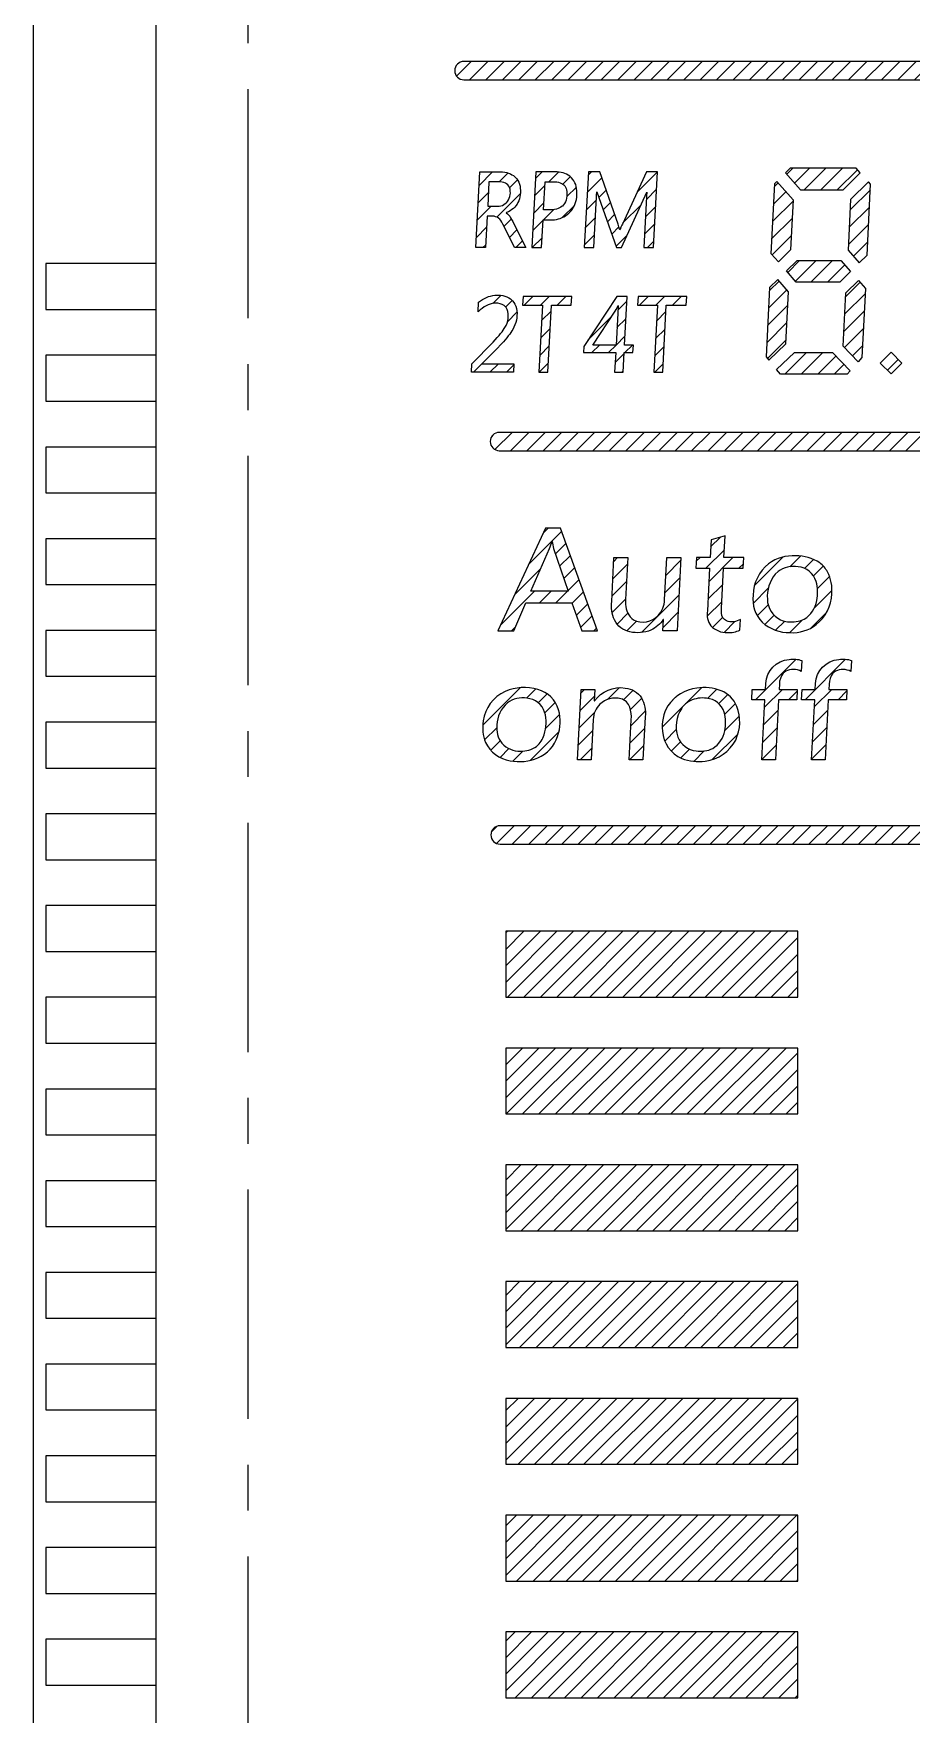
# Model space of a CAD drawing. Header units: millimetres. Extents: x 496 to 1208, y 1378 to 1539.
# Drawn here: x 1025.18 to 1039.53, y 1474.27 to 1501.76 of the extents above; entities that cross this region are included whole.
import ezdxf

# ---------------------------------------------------------------- set-up
doc = ezdxf.new("R2010")
doc.units = ezdxf.units.MM
doc.header["$LTSCALE"] = 3
doc.linetypes.add('CENTER', pattern=[2, 1.25, -0.25, 0.25, -0.25])
doc.layers.add('SY', color=6, linetype='Continuous')
pattern_1 = [(45, (202.90686, 3937.36203), (-0.134703842, 0.134703842), [])]

msp = doc.modelspace()

# ---------------------------------------------------------------- hatches: boundary and pattern name
at = {"linetype": 'Continuous'}
h = msp.add_hatch(dxfattribs=at)
h.set_pattern_fill('ANSI31', color=256, scale=0.06, style=0)
h.set_pattern_definition(pattern_1)
h.paths.add_polyline_path([(1038.627, 1499.554), (1038.695, 1499.481), (1038.414, 1499.201), (1037.721, 1499.201), (1037.474, 1499.482), (1037.547, 1499.554)])
h = msp.add_hatch(dxfattribs=at)
h.set_pattern_fill('ANSI31', color=256, scale=0.06, style=0)
h.set_pattern_definition(pattern_1)
h.paths.add_polyline_path([(1033.132, 1499.087), (1033.124, 1499.055), (1033.114, 1499.024), (1033.101, 1498.995), (1033.086, 1498.968), (1033.068, 1498.943), (1033.048, 1498.919), (1033.025, 1498.897), (1033.001, 1498.878), (1032.974, 1498.86), (1032.944, 1498.844), (1032.912, 1498.83), (1032.908, 1498.828), (1032.93, 1498.81), (1032.951, 1498.787), (1032.965, 1498.769), (1032.979, 1498.745), (1032.996, 1498.716), (1033.015, 1498.682), (1033.033, 1498.646), (1033.23, 1498.257), (1033.043, 1498.257), (1032.874, 1498.605), (1032.855, 1498.642), (1032.837, 1498.673), (1032.82, 1498.7), (1032.804, 1498.72), (1032.788, 1498.736), (1032.783, 1498.74), (1032.76, 1498.754), (1032.736, 1498.763), (1032.709, 1498.769), (1032.685, 1498.77), (1032.598, 1498.77), (1032.571, 1498.257), (1032.412, 1498.257), (1032.477, 1499.496), (1032.814, 1499.496), (1032.85, 1499.495), (1032.884, 1499.491), (1032.917, 1499.485), (1032.947, 1499.476), (1032.976, 1499.464), (1033.003, 1499.45), (1033.028, 1499.434), (1033.051, 1499.414), (1033.06, 1499.406), (1033.081, 1499.381), (1033.099, 1499.355), (1033.114, 1499.326), (1033.126, 1499.295), (1033.134, 1499.262), (1033.139, 1499.227), (1033.142, 1499.19), (1033.141, 1499.156), (1033.138, 1499.121)])
h.paths.add_polyline_path([(1032.627, 1499.334), (1032.785, 1499.334), (1032.813, 1499.333), (1032.844, 1499.329), (1032.871, 1499.322), (1032.895, 1499.313), (1032.915, 1499.3), (1032.934, 1499.284), (1032.935, 1499.283), (1032.951, 1499.263), (1032.963, 1499.239), (1032.971, 1499.212), (1032.975, 1499.182), (1032.976, 1499.147), (1032.974, 1499.126), (1032.968, 1499.093), (1032.959, 1499.064), (1032.946, 1499.037), (1032.93, 1499.013), (1032.911, 1498.991), (1032.894, 1498.976), (1032.871, 1498.961), (1032.847, 1498.948), (1032.82, 1498.94), (1032.792, 1498.934), (1032.761, 1498.933), (1032.606, 1498.933)])
h = msp.add_hatch(dxfattribs=at)
h.set_pattern_fill('ANSI31', color=256, scale=0.06, style=0)
h.set_pattern_definition(pattern_1)
h.paths.add_polyline_path([(1033.703, 1499.496), (1033.74, 1499.495), (1033.775, 1499.492), (1033.808, 1499.486), (1033.839, 1499.478), (1033.869, 1499.468), (1033.896, 1499.456), (1033.923, 1499.441), (1033.947, 1499.424), (1033.969, 1499.405), (1033.978, 1499.397), (1033.998, 1499.373), (1034.016, 1499.347), (1034.031, 1499.319), (1034.044, 1499.288), (1034.053, 1499.256), (1034.06, 1499.222), (1034.064, 1499.186), (1034.065, 1499.149), (1034.065, 1499.118), (1034.061, 1499.081), (1034.056, 1499.045), (1034.048, 1499.011), (1034.037, 1498.978), (1034.024, 1498.946), (1034.008, 1498.916), (1033.99, 1498.887), (1033.97, 1498.86), (1033.947, 1498.835), (1033.931, 1498.819), (1033.906, 1498.798), (1033.879, 1498.779), (1033.852, 1498.762), (1033.823, 1498.747), (1033.793, 1498.735), (1033.763, 1498.726), (1033.731, 1498.719), (1033.699, 1498.714), (1033.665, 1498.712), (1033.635, 1498.712), (1033.51, 1498.712), (1033.487, 1498.257), (1033.328, 1498.257), (1033.393, 1499.496)])
h.paths.add_polyline_path([(1033.864, 1499.265), (1033.876, 1499.247), (1033.886, 1499.226), (1033.893, 1499.202), (1033.898, 1499.176), (1033.9, 1499.146), (1033.9, 1499.114), (1033.899, 1499.101), (1033.894, 1499.066), (1033.886, 1499.035), (1033.876, 1499.006), (1033.862, 1498.981), (1033.846, 1498.958), (1033.827, 1498.937), (1033.824, 1498.936), (1033.803, 1498.919), (1033.781, 1498.906), (1033.756, 1498.895), (1033.729, 1498.886), (1033.699, 1498.88), (1033.668, 1498.876), (1033.633, 1498.875), (1033.519, 1498.875), (1033.543, 1499.335), (1033.676, 1499.335), (1033.704, 1499.334), (1033.736, 1499.331), (1033.765, 1499.325), (1033.79, 1499.318), (1033.813, 1499.308), (1033.833, 1499.296), (1033.849, 1499.282)])
h = msp.add_hatch(dxfattribs=at)
h.set_pattern_fill('ANSI31', color=256, scale=0.06, style=0)
h.set_pattern_definition(pattern_1)
h.paths.add_polyline_path([(1034.438, 1499.496), (1034.736, 1498.638), (1034.751, 1498.596), (1034.762, 1498.559), (1034.766, 1498.546), (1034.77, 1498.556), (1034.784, 1498.589), (1034.798, 1498.623), (1034.807, 1498.643), (1035.202, 1499.496), (1035.382, 1499.496), (1035.317, 1498.257), (1035.159, 1498.257), (1035.202, 1499.088), (1035.204, 1499.116), (1035.206, 1499.147), (1035.208, 1499.166), (1034.792, 1498.257), (1034.712, 1498.257), (1034.389, 1499.169), (1034.389, 1499.165), (1034.386, 1499.121), (1034.385, 1499.088), (1034.341, 1498.257), (1034.185, 1498.257), (1034.251, 1499.496)])
h = msp.add_hatch(dxfattribs=at)
h.set_pattern_fill('ANSI31', color=256, scale=0.06, style=0)
h.set_pattern_definition(pattern_1)
h.paths.add_polyline_path([(1037.298, 1499.306), (1037.332, 1499.341), (1037.598, 1499.038), (1037.557, 1498.223), (1037.357, 1498.025), (1037.24, 1498.158)])
h = msp.add_hatch(dxfattribs=at)
h.set_pattern_fill('ANSI31', color=256, scale=0.06, style=0)
h.set_pattern_definition(pattern_1)
h.paths.add_polyline_path([(1038.497, 1498.214), (1038.538, 1499.043), (1038.83, 1499.334), (1038.865, 1499.295), (1038.807, 1498.135), (1038.678, 1498.009)])
h = msp.add_hatch(dxfattribs=at)
h.set_pattern_fill('ANSI31', color=256, scale=0.06, style=0)
h.set_pattern_definition(pattern_1)
h.paths.add_polyline_path([(1038.535, 1497.868), (1038.359, 1497.694), (1037.648, 1497.694), (1037.489, 1497.875), (1037.665, 1498.048), (1038.377, 1498.048)])
h = msp.add_hatch(dxfattribs=at)
h.set_pattern_fill('ANSI31', color=256, scale=0.06, style=0)
h.set_pattern_definition(pattern_1)
h.paths.add_polyline_path([(1037.155, 1496.472), (1037.212, 1497.603), (1037.346, 1497.735), (1037.523, 1497.534), (1037.48, 1496.681), (1037.2, 1496.418)])
h = msp.add_hatch(dxfattribs=at)
h.set_pattern_fill('ANSI31', color=256, scale=0.06, style=0)
h.set_pattern_definition(pattern_1)
h.paths.add_polyline_path([(1038.66, 1496.391), (1038.418, 1496.645), (1038.462, 1497.515), (1038.668, 1497.718), (1038.78, 1497.591), (1038.723, 1496.461)])
h = msp.add_hatch(dxfattribs=at)
h.set_pattern_fill('ANSI31', color=256, scale=0.06, style=0)
h.set_pattern_definition(pattern_1)
h.paths.add_polyline_path([(1032.762, 1497.479), (1032.774, 1497.479), (1032.814, 1497.477), (1032.852, 1497.472), (1032.887, 1497.464), (1032.92, 1497.452), (1032.95, 1497.437), (1032.977, 1497.418), (1033.002, 1497.396), (1033.009, 1497.388), (1033.032, 1497.361), (1033.05, 1497.331), (1033.064, 1497.298), (1033.075, 1497.263), (1033.082, 1497.225), (1033.085, 1497.185), (1033.084, 1497.145), (1033.081, 1497.106), (1033.074, 1497.068), (1033.064, 1497.03), (1033.051, 1496.992), (1033.035, 1496.955), (1033.017, 1496.919), (1033.002, 1496.894), (1032.985, 1496.868), (1032.965, 1496.841), (1032.943, 1496.812), (1032.918, 1496.781), (1032.891, 1496.749), (1032.862, 1496.716), (1032.83, 1496.681), (1032.796, 1496.645), (1032.788, 1496.637), (1032.516, 1496.361), (1032.516, 1496.357), (1033.033, 1496.357), (1033.026, 1496.218), (1032.34, 1496.218), (1032.347, 1496.354), (1032.694, 1496.713), (1032.729, 1496.751), (1032.761, 1496.786), (1032.791, 1496.82), (1032.817, 1496.851), (1032.84, 1496.88), (1032.86, 1496.907), (1032.877, 1496.932), (1032.887, 1496.95), (1032.906, 1496.986), (1032.922, 1497.024), (1032.933, 1497.061), (1032.94, 1497.099), (1032.943, 1497.129), (1032.942, 1497.173), (1032.936, 1497.212), (1032.925, 1497.247), (1032.909, 1497.277), (1032.897, 1497.291), (1032.873, 1497.313), (1032.845, 1497.329), (1032.812, 1497.34), (1032.774, 1497.346), (1032.744, 1497.348), (1032.711, 1497.346), (1032.678, 1497.341), (1032.645, 1497.332), (1032.612, 1497.32), (1032.58, 1497.305), (1032.548, 1497.286), (1032.515, 1497.263), (1032.483, 1497.238), (1032.451, 1497.209), (1032.45, 1497.206), (1032.458, 1497.366), (1032.488, 1497.389), (1032.519, 1497.409), (1032.551, 1497.427), (1032.584, 1497.442), (1032.618, 1497.455), (1032.653, 1497.464), (1032.689, 1497.472), (1032.725, 1497.477)])
h = msp.add_hatch(dxfattribs=at)
h.set_pattern_fill('ANSI31', color=256, scale=0.06, style=0)
h.set_pattern_definition(pattern_1)
h.paths.add_polyline_path([(1033.176, 1497.316), (1033.183, 1497.458), (1033.979, 1497.458), (1033.972, 1497.316), (1033.646, 1497.316), (1033.589, 1496.218), (1033.443, 1496.218), (1033.5, 1497.316)])
h = msp.add_hatch(dxfattribs=at)
h.set_pattern_fill('ANSI31', color=256, scale=0.06, style=0)
h.set_pattern_definition(pattern_1)
h.paths.add_polyline_path([(1034.884, 1497.458), (1034.842, 1496.664), (1034.987, 1496.664), (1034.98, 1496.54), (1034.836, 1496.54), (1034.819, 1496.218), (1034.681, 1496.218), (1034.698, 1496.54), (1034.172, 1496.54), (1034.177, 1496.642), (1034.719, 1497.458)])
h.paths.add_polyline_path([(1034.731, 1497.184), (1034.704, 1496.664), (1034.326, 1496.664), (1034.69, 1497.216), (1034.707, 1497.245), (1034.725, 1497.283), (1034.738, 1497.311), (1034.741, 1497.311), (1034.74, 1497.303), (1034.736, 1497.26), (1034.734, 1497.22)])
h = msp.add_hatch(dxfattribs=at)
h.set_pattern_fill('ANSI31', color=256, scale=0.06, style=0)
h.set_pattern_definition(pattern_1)
h.paths.add_polyline_path([(1035.055, 1497.316), (1035.063, 1497.458), (1035.858, 1497.458), (1035.851, 1497.316), (1035.525, 1497.316), (1035.468, 1496.218), (1035.321, 1496.218), (1035.379, 1497.316)])
h = msp.add_hatch(dxfattribs=at)
h.set_pattern_fill('ANSI31', color=256, scale=0.06, style=0)
h.set_pattern_definition(pattern_1)
h.paths.add_polyline_path([(1038.482, 1496.188), (1037.391, 1496.188), (1037.328, 1496.264), (1037.623, 1496.541), (1038.24, 1496.541), (1038.528, 1496.24)])
h = msp.add_hatch(dxfattribs=at)
h.set_pattern_fill('ANSI31', color=256, scale=0.06, style=0)
h.set_pattern_definition(pattern_1)
h.paths.add_polyline_path([(1039.023, 1496.368), (1039.2, 1496.545), (1039.377, 1496.368), (1039.2, 1496.191)])
h = msp.add_hatch(dxfattribs=at)
h.set_pattern_fill('ANSI31', color=256, scale=0.06, style=0)
h.set_pattern_definition(pattern_1)
h.paths.add_polyline_path([(1033.548, 1493.668), (1033.798, 1493.668), (1034.401, 1491.989), (1034.143, 1491.989), (1033.982, 1492.448), (1033.228, 1492.448), (1033.031, 1491.989), (1032.772, 1491.989)])
h.paths.add_polyline_path([(1033.919, 1492.638), (1033.312, 1492.638), (1033.618, 1493.336, 0.052031), (1033.653, 1493.453), (1033.659, 1493.453, 0.029584), (1033.681, 1493.336)])
h = msp.add_hatch(dxfattribs=at)
h.set_pattern_fill('ANSI31', color=256, scale=0.06, style=0)
h.set_pattern_definition(pattern_1)
h.paths.add_polyline_path([(1036.781, 1493.012), (1036.46, 1493.012), (1036.426, 1492.357), (1036.428, 1492.278, 0.282403), (1036.508, 1492.153, 0.23318), (1036.737, 1492.176), (1036.738, 1492.177), (1036.729, 1492, -0.119632), (1036.525, 1491.962, -0.209339), (1036.254, 1492.07, -0.191722), (1036.196, 1492.319), (1036.232, 1493.012), (1036.01, 1493.012), (1036.019, 1493.187), (1036.241, 1493.187), (1036.256, 1493.477), (1036.487, 1493.544), (1036.468, 1493.187), (1036.79, 1493.187)])
h = msp.add_hatch(dxfattribs=at)
h.set_pattern_fill('ANSI31', color=256, scale=0.06, style=0)
h.set_pattern_definition(pattern_1)
h.paths.add_polyline_path([(1035.391, 1492.239, 0.18496), (1035.496, 1492.497), (1035.532, 1493.187), (1035.762, 1493.187), (1035.7, 1491.989), (1035.47, 1491.989), (1035.48, 1492.177), (1035.475, 1492.177, -0.140998), (1035.274, 1492, -0.154631), (1034.931, 1491.973, -0.232632), (1034.678, 1492.167, -0.135595), (1034.633, 1492.47), (1034.669, 1493.187), (1034.896, 1493.187), (1034.86, 1492.501), (1034.86, 1492.422, 0.232361), (1034.988, 1492.17, 0.331905)])
h = msp.add_hatch(dxfattribs=at)
h.set_pattern_fill('ANSI31', color=256, scale=0.06, style=0)
h.set_pattern_definition(pattern_1)
h.paths.add_polyline_path([(1038.033, 1493.1, -0.103598), (1038.159, 1492.954, -0.149258), (1038.229, 1492.594, -0.218778), (1037.977, 1492.091, -0.176103), (1037.547, 1491.96, -0.190132), (1037.093, 1492.129, -0.223524), (1036.943, 1492.575, -0.218501), (1037.198, 1493.087, -0.175892), (1037.64, 1493.216, -0.15315)])
h.paths.add_polyline_path([(1037.507, 1492.139, -0.081587), (1037.394, 1492.17, -0.288811), (1037.177, 1492.507, -0.192209), (1037.307, 1492.918), (1037.351, 1492.958, -0.20461), (1037.679, 1493.037, -0.304409), (1037.974, 1492.799, -0.124186), (1037.983, 1492.483, -0.217921), (1037.781, 1492.182, -0.152699)])
h = msp.add_hatch(dxfattribs=at)
h.set_pattern_fill('ANSI31', color=256, scale=0.06, style=0)
h.set_pattern_definition(pattern_1)
h.paths.add_polyline_path([(1037.373, 1491.118), (1037.369, 1491.032), (1037.665, 1491.032), (1037.656, 1490.863), (1037.36, 1490.863), (1037.308, 1489.88), (1037.086, 1489.88), (1037.138, 1490.863), (1036.921, 1490.863), (1036.931, 1491.032), (1037.146, 1491.032), (1037.152, 1491.127, -0.378418), (1037.533, 1491.521, -0.127062), (1037.74, 1491.504), (1037.731, 1491.325, 0.242313), (1037.478, 1491.329), (1037.435, 1491.296, 0.163699)])
h = msp.add_hatch(dxfattribs=at)
h.set_pattern_fill('ANSI31', color=256, scale=0.06, style=0)
h.set_pattern_definition(pattern_1)
h.paths.add_polyline_path([(1038.186, 1491.118), (1038.181, 1491.032), (1038.477, 1491.032), (1038.469, 1490.863), (1038.172, 1490.863), (1038.121, 1489.88), (1037.899, 1489.88), (1037.95, 1490.863), (1037.734, 1490.863), (1037.743, 1491.032), (1037.959, 1491.032), (1037.964, 1491.127, -0.378418), (1038.345, 1491.521, -0.127062), (1038.553, 1491.504), (1038.543, 1491.325, 0.242313), (1038.291, 1491.329), (1038.248, 1491.296, 0.163699)])
h = msp.add_hatch(dxfattribs=at)
h.set_pattern_fill('ANSI31', color=256, scale=0.06, style=0)
h.set_pattern_definition(pattern_1)
h.paths.add_polyline_path([(1033.749, 1490.262, -0.211759), (1033.427, 1489.913, -0.158473), (1032.972, 1489.866, -0.245929), (1032.572, 1490.164, -0.144425), (1032.534, 1490.515, -0.26116), (1032.89, 1490.999, -0.171975), (1033.425, 1491.031, -0.26087), (1033.764, 1490.697, -0.153681)])
h.paths.add_polyline_path([(1033.529, 1490.29, -0.150108), (1033.403, 1490.1, -0.172957), (1033.142, 1490.022, -0.213953), (1032.838, 1490.151, -0.201322), (1032.757, 1490.45, -0.207631), (1032.927, 1490.812, -0.200928), (1033.248, 1490.887, -0.305893), (1033.537, 1490.659, -0.152615)])
h = msp.add_hatch(dxfattribs=at)
h.set_pattern_fill('ANSI31', color=256, scale=0.06, style=0)
h.set_pattern_definition(pattern_1)
h.paths.add_polyline_path([(1034.929, 1490.739, 0.245637), (1034.783, 1490.878, 0.257059), (1034.44, 1490.79), (1034.439, 1490.79, 0.19182), (1034.331, 1490.538), (1034.297, 1489.88), (1034.072, 1489.88), (1034.133, 1491.032), (1034.357, 1491.032), (1034.347, 1490.842), (1034.352, 1490.842, -0.289137), (1034.854, 1491.054, -0.231945), (1035.12, 1490.894, -0.158701), (1035.179, 1490.584), (1035.142, 1489.88), (1034.919, 1489.88), (1034.953, 1490.536, 0.099849)])
h = msp.add_hatch(dxfattribs=at)
h.set_pattern_fill('ANSI31', color=256, scale=0.06, style=0)
h.set_pattern_definition(pattern_1)
h.paths.add_polyline_path([(1036.659, 1490.204, -0.249026), (1036.162, 1489.86, -0.135428), (1035.778, 1489.903, -0.280527), (1035.462, 1490.347, -0.16226), (1035.55, 1490.761, -0.220961), (1036.024, 1491.052, -0.137737), (1036.421, 1491.01, -0.202743), (1036.678, 1490.754, -0.20515)])
h.paths.add_polyline_path([(1035.778, 1490.726, -0.116635), (1035.916, 1490.846, -0.14513), (1036.182, 1490.887, -0.305004), (1036.471, 1490.659, -0.120833), (1036.48, 1490.355, -0.22036), (1036.283, 1490.066, -0.156658), (1036.014, 1490.026, -0.289065), (1035.715, 1490.253, -0.234005)])
h = msp.add_hatch(dxfattribs=at)
h.set_pattern_fill('ANSI31', color=256, scale=0.06, style=0)
h.set_pattern_definition(pattern_1)
h.paths.add_polyline_path([(1032.901, 1485.999), (1032.901, 1487.076), (1037.675, 1487.076), (1037.675, 1485.999)])
h = msp.add_hatch(dxfattribs=at)
h.set_pattern_fill('ANSI31', color=256, scale=0.06, style=0)
h.set_pattern_definition(pattern_1)
h.paths.add_polyline_path([(1032.901, 1484.089), (1032.901, 1485.166), (1037.675, 1485.166), (1037.675, 1484.089)])
h = msp.add_hatch(dxfattribs=at)
h.set_pattern_fill('ANSI31', color=256, scale=0.06, style=0)
h.set_pattern_definition(pattern_1)
h.paths.add_polyline_path([(1032.901, 1482.179), (1032.901, 1483.256), (1037.675, 1483.256), (1037.675, 1482.179)])
h = msp.add_hatch(dxfattribs=at)
h.set_pattern_fill('ANSI31', color=256, scale=0.06, style=0)
h.set_pattern_definition(pattern_1)
h.paths.add_polyline_path([(1032.901, 1480.269), (1032.901, 1481.346), (1037.675, 1481.346), (1037.675, 1480.269)])
h = msp.add_hatch(dxfattribs=at)
h.set_pattern_fill('ANSI31', color=256, scale=0.06, style=0)
h.set_pattern_definition(pattern_1)
h.paths.add_polyline_path([(1032.901, 1478.359), (1032.901, 1479.436), (1037.675, 1479.436), (1037.675, 1478.359)])
h = msp.add_hatch(dxfattribs=at)
h.set_pattern_fill('ANSI31', color=256, scale=0.06, style=0)
h.set_pattern_definition(pattern_1)
h.paths.add_polyline_path([(1032.901, 1476.449), (1032.901, 1477.526), (1037.675, 1477.526), (1037.675, 1476.449)])
h = msp.add_hatch(dxfattribs=at)
h.set_pattern_fill('ANSI31', color=256, scale=0.06, style=0)
h.set_pattern_definition(pattern_1)
h.paths.add_polyline_path([(1032.901, 1474.539), (1032.901, 1475.616), (1037.675, 1475.616), (1037.675, 1474.539)])
at = {"layer": 'SY', "linetype": 'Continuous'}
h = msp.add_hatch(dxfattribs=at)
h.set_pattern_fill('ANSI31', color=256, scale=0.06, style=0)
h.set_pattern_definition(pattern_1)
h.paths.add_polyline_path([(1071.076, 1495.236, -1), (1071.076, 1494.936), (1032.796, 1494.936, -1), (1032.796, 1495.236), (1050.45, 1495.236), (1050.45, 1501.002), (1032.217, 1501.002, -1), (1032.217, 1501.302), (1071.226, 1501.302, -1), (1071.226, 1501.002), (1050.75, 1501.002), (1050.75, 1495.236)])
h = msp.add_hatch(dxfattribs=at)
h.set_pattern_fill('ANSI31', color=256, scale=0.06, style=0)
h.set_pattern_definition(pattern_1)
h.paths.add_polyline_path([(1071.14, 1488.502), (1032.808, 1488.502, -1), (1032.808, 1488.802), (1071.14, 1488.802, -1)])

# ---------------------------------------------------------------- linework, layer by layer
msp.add_lwpolyline([(1077.905, 1509.351), (1077.905, 1445.391), (1025.185, 1445.391), (1025.185, 1509.351)], close=True)
for points in [[(1027.185, 1445.391), (1027.185, 1509.351)], [(1027.185, 1497.996), (1025.385, 1497.996), (1025.385, 1497.246), (1027.185, 1497.246)], [(1027.185, 1496.496), (1025.385, 1496.496), (1025.385, 1495.746), (1027.185, 1495.746)], [(1027.185, 1494.996), (1025.385, 1494.996), (1025.385, 1494.246), (1027.185, 1494.246)], [(1027.185, 1493.496), (1025.385, 1493.496), (1025.385, 1492.746), (1027.185, 1492.746)], [(1027.185, 1491.996), (1025.385, 1491.996), (1025.385, 1491.246), (1027.185, 1491.246)], [(1027.185, 1490.496), (1025.385, 1490.496), (1025.385, 1489.746), (1027.185, 1489.746)], [(1027.185, 1488.996), (1025.385, 1488.996), (1025.385, 1488.246), (1027.185, 1488.246)], [(1027.185, 1487.496), (1025.385, 1487.496), (1025.385, 1486.746), (1027.185, 1486.746)], [(1027.185, 1485.996), (1025.385, 1485.996), (1025.385, 1485.246), (1027.185, 1485.246)], [(1027.185, 1484.496), (1025.385, 1484.496), (1025.385, 1483.746), (1027.185, 1483.746)], [(1027.185, 1482.996), (1025.385, 1482.996), (1025.385, 1482.246), (1027.185, 1482.246)], [(1027.185, 1481.496), (1025.385, 1481.496), (1025.385, 1480.746), (1027.185, 1480.746)], [(1027.185, 1479.996), (1025.385, 1479.996), (1025.385, 1479.246), (1027.185, 1479.246)], [(1027.185, 1478.496), (1025.385, 1478.496), (1025.385, 1477.746), (1027.185, 1477.746)], [(1027.185, 1476.996), (1025.385, 1476.996), (1025.385, 1476.246), (1027.185, 1476.246)], [(1027.185, 1475.496), (1025.385, 1475.496), (1025.385, 1474.746), (1027.185, 1474.746)]]:
    msp.add_lwpolyline(points)
at = {"linetype": 'CENTER'}
msp.add_lwpolyline([(1073.405, 1507.851), (1029.685, 1507.851, 0.414214), (1028.685, 1506.851), (1028.685, 1447.891, 0.414214), (1029.685, 1446.891), (1073.405, 1446.891, 0.414214), (1074.405, 1447.891), (1074.405, 1506.851, 0.414214)], format="xyb", close=True, dxfattribs=at)
at = {"linetype": 'Continuous'}
for points in [[(1037.547, 1499.554), (1037.474, 1499.482), (1037.721, 1499.201), (1038.414, 1499.201), (1038.695, 1499.481), (1038.627, 1499.554)], [(1033.132, 1499.087), (1033.124, 1499.055), (1033.114, 1499.024), (1033.101, 1498.995), (1033.086, 1498.968), (1033.068, 1498.943), (1033.048, 1498.919), (1033.025, 1498.897), (1033.001, 1498.878), (1032.974, 1498.86), (1032.944, 1498.844), (1032.912, 1498.83), (1032.908, 1498.828), (1032.93, 1498.81), (1032.951, 1498.787), (1032.965, 1498.769), (1032.979, 1498.745), (1032.996, 1498.716), (1033.015, 1498.682), (1033.033, 1498.646), (1033.23, 1498.257), (1033.043, 1498.257), (1032.874, 1498.605), (1032.855, 1498.642), (1032.837, 1498.673), (1032.82, 1498.7), (1032.804, 1498.72), (1032.788, 1498.736), (1032.783, 1498.74), (1032.76, 1498.754), (1032.736, 1498.763), (1032.709, 1498.769), (1032.685, 1498.77), (1032.598, 1498.77), (1032.571, 1498.257), (1032.412, 1498.257), (1032.477, 1499.496), (1032.814, 1499.496), (1032.85, 1499.495), (1032.884, 1499.491), (1032.917, 1499.485), (1032.947, 1499.476), (1032.976, 1499.464), (1033.003, 1499.45), (1033.028, 1499.434), (1033.051, 1499.414), (1033.06, 1499.406), (1033.081, 1499.381), (1033.099, 1499.355), (1033.114, 1499.326), (1033.126, 1499.295), (1033.134, 1499.262), (1033.139, 1499.227), (1033.142, 1499.19), (1033.141, 1499.156), (1033.138, 1499.121)], [(1032.606, 1498.933), (1032.761, 1498.933), (1032.792, 1498.934), (1032.82, 1498.94), (1032.847, 1498.948), (1032.871, 1498.961), (1032.894, 1498.976), (1032.911, 1498.991), (1032.93, 1499.013), (1032.946, 1499.037), (1032.959, 1499.064), (1032.968, 1499.093), (1032.974, 1499.126), (1032.976, 1499.147), (1032.975, 1499.182), (1032.971, 1499.212), (1032.963, 1499.239), (1032.951, 1499.263), (1032.935, 1499.283), (1032.934, 1499.284), (1032.915, 1499.3), (1032.895, 1499.313), (1032.871, 1499.322), (1032.844, 1499.329), (1032.813, 1499.333), (1032.785, 1499.334), (1032.627, 1499.334)], [(1033.393, 1499.496), (1033.328, 1498.257), (1033.487, 1498.257), (1033.51, 1498.712), (1033.635, 1498.712), (1033.665, 1498.712), (1033.699, 1498.714), (1033.731, 1498.719), (1033.763, 1498.726), (1033.793, 1498.735), (1033.823, 1498.747), (1033.852, 1498.762), (1033.879, 1498.779), (1033.906, 1498.798), (1033.931, 1498.819), (1033.947, 1498.835), (1033.97, 1498.86), (1033.99, 1498.887), (1034.008, 1498.916), (1034.024, 1498.946), (1034.037, 1498.978), (1034.048, 1499.011), (1034.056, 1499.045), (1034.061, 1499.081), (1034.065, 1499.118), (1034.065, 1499.149), (1034.064, 1499.186), (1034.06, 1499.222), (1034.053, 1499.256), (1034.044, 1499.288), (1034.031, 1499.319), (1034.016, 1499.347), (1033.998, 1499.373), (1033.978, 1499.397), (1033.969, 1499.405), (1033.947, 1499.424), (1033.923, 1499.441), (1033.896, 1499.456), (1033.869, 1499.468), (1033.839, 1499.478), (1033.808, 1499.486), (1033.775, 1499.492), (1033.74, 1499.495), (1033.703, 1499.496)], [(1033.864, 1499.265), (1033.876, 1499.247), (1033.886, 1499.226), (1033.893, 1499.202), (1033.898, 1499.176), (1033.9, 1499.146), (1033.9, 1499.114), (1033.899, 1499.101), (1033.894, 1499.066), (1033.886, 1499.035), (1033.876, 1499.006), (1033.862, 1498.981), (1033.846, 1498.958), (1033.827, 1498.937), (1033.824, 1498.936), (1033.803, 1498.919), (1033.781, 1498.906), (1033.756, 1498.895), (1033.729, 1498.886), (1033.699, 1498.88), (1033.668, 1498.876), (1033.633, 1498.875), (1033.519, 1498.875), (1033.543, 1499.335), (1033.676, 1499.335), (1033.704, 1499.334), (1033.736, 1499.331), (1033.765, 1499.325), (1033.79, 1499.318), (1033.813, 1499.308), (1033.833, 1499.296), (1033.849, 1499.282)], [(1034.251, 1499.496), (1034.185, 1498.257), (1034.341, 1498.257), (1034.385, 1499.088), (1034.386, 1499.121), (1034.389, 1499.165), (1034.389, 1499.169), (1034.712, 1498.257), (1034.792, 1498.257), (1035.208, 1499.166), (1035.206, 1499.147), (1035.204, 1499.116), (1035.202, 1499.088), (1035.159, 1498.257), (1035.317, 1498.257), (1035.382, 1499.496), (1035.202, 1499.496), (1034.807, 1498.643), (1034.798, 1498.623), (1034.784, 1498.589), (1034.77, 1498.556), (1034.766, 1498.546), (1034.762, 1498.559), (1034.751, 1498.596), (1034.736, 1498.638), (1034.438, 1499.496)], [(1037.298, 1499.306), (1037.332, 1499.341), (1037.598, 1499.038), (1037.557, 1498.223), (1037.357, 1498.025), (1037.24, 1498.158)], [(1038.678, 1498.009), (1038.807, 1498.135), (1038.865, 1499.295), (1038.83, 1499.334), (1038.538, 1499.043), (1038.497, 1498.214)], [(1038.535, 1497.868), (1038.359, 1497.694), (1037.648, 1497.694), (1037.489, 1497.875), (1037.665, 1498.048), (1038.377, 1498.048)], [(1037.2, 1496.418), (1037.48, 1496.681), (1037.523, 1497.534), (1037.346, 1497.735), (1037.212, 1497.603), (1037.155, 1496.472)], [(1038.66, 1496.391), (1038.418, 1496.645), (1038.462, 1497.515), (1038.668, 1497.718), (1038.78, 1497.591), (1038.723, 1496.461)], [(1032.762, 1497.479), (1032.774, 1497.479), (1032.814, 1497.477), (1032.852, 1497.472), (1032.887, 1497.464), (1032.92, 1497.452), (1032.95, 1497.437), (1032.977, 1497.418), (1033.002, 1497.396), (1033.009, 1497.388), (1033.032, 1497.361), (1033.05, 1497.331), (1033.064, 1497.298), (1033.075, 1497.263), (1033.082, 1497.225), (1033.085, 1497.185), (1033.084, 1497.145), (1033.081, 1497.106), (1033.074, 1497.068), (1033.064, 1497.03), (1033.051, 1496.992), (1033.035, 1496.955), (1033.017, 1496.919), (1033.002, 1496.894), (1032.985, 1496.868), (1032.965, 1496.841), (1032.943, 1496.812), (1032.918, 1496.781), (1032.891, 1496.749), (1032.862, 1496.716), (1032.83, 1496.681), (1032.796, 1496.645), (1032.788, 1496.637), (1032.516, 1496.361), (1032.516, 1496.357), (1033.033, 1496.357), (1033.026, 1496.218), (1032.34, 1496.218), (1032.347, 1496.354), (1032.694, 1496.713), (1032.729, 1496.751), (1032.761, 1496.786), (1032.791, 1496.82), (1032.817, 1496.851), (1032.84, 1496.88), (1032.86, 1496.907), (1032.877, 1496.932), (1032.887, 1496.95), (1032.906, 1496.986), (1032.922, 1497.024), (1032.933, 1497.061), (1032.94, 1497.099), (1032.943, 1497.129), (1032.942, 1497.173), (1032.936, 1497.212), (1032.925, 1497.247), (1032.909, 1497.277), (1032.897, 1497.291), (1032.873, 1497.313), (1032.845, 1497.329), (1032.812, 1497.34), (1032.774, 1497.346), (1032.744, 1497.348), (1032.711, 1497.346), (1032.678, 1497.341), (1032.645, 1497.332), (1032.612, 1497.32), (1032.58, 1497.305), (1032.548, 1497.286), (1032.515, 1497.263), (1032.483, 1497.238), (1032.451, 1497.209), (1032.45, 1497.206), (1032.458, 1497.366), (1032.488, 1497.389), (1032.519, 1497.409), (1032.551, 1497.427), (1032.584, 1497.442), (1032.618, 1497.455), (1032.653, 1497.464), (1032.689, 1497.472), (1032.725, 1497.477)], [(1033.5, 1497.316), (1033.443, 1496.218), (1033.589, 1496.218), (1033.646, 1497.316), (1033.972, 1497.316), (1033.979, 1497.458), (1033.183, 1497.458), (1033.176, 1497.316)], [(1034.719, 1497.458), (1034.177, 1496.642), (1034.172, 1496.54), (1034.698, 1496.54), (1034.681, 1496.218), (1034.819, 1496.218), (1034.836, 1496.54), (1034.98, 1496.54), (1034.987, 1496.664), (1034.842, 1496.664), (1034.884, 1497.458)], [(1035.379, 1497.316), (1035.321, 1496.218), (1035.468, 1496.218), (1035.525, 1497.316), (1035.851, 1497.316), (1035.858, 1497.458), (1035.063, 1497.458), (1035.055, 1497.316)], [(1034.731, 1497.184), (1034.704, 1496.664), (1034.326, 1496.664), (1034.69, 1497.216), (1034.707, 1497.245), (1034.725, 1497.283), (1034.738, 1497.311), (1034.741, 1497.311), (1034.74, 1497.303), (1034.736, 1497.26), (1034.734, 1497.22)], [(1038.482, 1496.188), (1037.391, 1496.188), (1037.328, 1496.264), (1037.623, 1496.541), (1038.24, 1496.541), (1038.528, 1496.24)], [(1039.023, 1496.368), (1039.2, 1496.545), (1039.377, 1496.368), (1039.2, 1496.191)], [(1032.772, 1491.989), (1033.031, 1491.989), (1033.228, 1492.448), (1033.982, 1492.448), (1034.143, 1491.989), (1034.401, 1491.989), (1033.798, 1493.668), (1033.548, 1493.668)], [(1037.675, 1485.999), (1037.675, 1487.076), (1032.901, 1487.076), (1032.901, 1485.999)], [(1037.675, 1484.089), (1037.675, 1485.166), (1032.901, 1485.166), (1032.901, 1484.089)], [(1037.675, 1482.179), (1037.675, 1483.256), (1032.901, 1483.256), (1032.901, 1482.179)], [(1037.675, 1480.269), (1037.675, 1481.346), (1032.901, 1481.346), (1032.901, 1480.269)], [(1037.675, 1478.359), (1037.675, 1479.436), (1032.901, 1479.436), (1032.901, 1478.359)], [(1037.675, 1476.449), (1037.675, 1477.526), (1032.901, 1477.526), (1032.901, 1476.449)], [(1037.675, 1474.539), (1037.675, 1475.616), (1032.901, 1475.616), (1032.901, 1474.539)]]:
    msp.add_lwpolyline(points, close=True, dxfattribs=at)
for points in [[(1036.79, 1493.187), (1036.468, 1493.187), (1036.487, 1493.544), (1036.256, 1493.477), (1036.241, 1493.187), (1036.019, 1493.187), (1036.01, 1493.012), (1036.232, 1493.012), (1036.196, 1492.319, 0.191722), (1036.254, 1492.07, 0.209339), (1036.525, 1491.962, 0.119632), (1036.729, 1492), (1036.738, 1492.177), (1036.737, 1492.176, -0.23318), (1036.508, 1492.153, -0.282403), (1036.428, 1492.278), (1036.426, 1492.357), (1036.46, 1493.012), (1036.781, 1493.012)], [(1033.919, 1492.638), (1033.312, 1492.638), (1033.618, 1493.336, 0.052031), (1033.653, 1493.453), (1033.659, 1493.453, 0.029584), (1033.681, 1493.336)], [(1035.391, 1492.239, 0.18496), (1035.496, 1492.497), (1035.532, 1493.187), (1035.762, 1493.187), (1035.7, 1491.989), (1035.47, 1491.989), (1035.48, 1492.177), (1035.475, 1492.177, -0.140998), (1035.274, 1492, -0.154631), (1034.931, 1491.973, -0.232632), (1034.678, 1492.167, -0.135595), (1034.633, 1492.47), (1034.669, 1493.187), (1034.896, 1493.187), (1034.86, 1492.501), (1034.86, 1492.422, 0.232361), (1034.988, 1492.17, 0.331905)], [(1037.64, 1493.216, 0.175892), (1037.198, 1493.087, 0.218501), (1036.943, 1492.575, 0.223524), (1037.093, 1492.129, 0.190132), (1037.547, 1491.96, 0.176103), (1037.977, 1492.091, 0.218778), (1038.229, 1492.594, 0.149258), (1038.159, 1492.954, 0.103598), (1038.033, 1493.1, 0.15315)], [(1037.781, 1492.182, 0.217921), (1037.983, 1492.483, 0.124186), (1037.974, 1492.799, 0.304409), (1037.679, 1493.037, 0.20461), (1037.351, 1492.958), (1037.307, 1492.918, 0.192209), (1037.177, 1492.507, 0.288811), (1037.394, 1492.17, 0.081587), (1037.507, 1492.139, 0.152699)], [(1037.373, 1491.118), (1037.369, 1491.032), (1037.665, 1491.032), (1037.656, 1490.863), (1037.36, 1490.863), (1037.308, 1489.88), (1037.086, 1489.88), (1037.138, 1490.863), (1036.921, 1490.863), (1036.931, 1491.032), (1037.146, 1491.032), (1037.152, 1491.127, -0.378418), (1037.533, 1491.521, -0.127062), (1037.74, 1491.504), (1037.731, 1491.325, 0.242313), (1037.478, 1491.329), (1037.435, 1491.296, 0.163699)], [(1038.186, 1491.118), (1038.181, 1491.032), (1038.477, 1491.032), (1038.469, 1490.863), (1038.172, 1490.863), (1038.121, 1489.88), (1037.899, 1489.88), (1037.95, 1490.863), (1037.734, 1490.863), (1037.743, 1491.032), (1037.959, 1491.032), (1037.964, 1491.127, -0.378418), (1038.345, 1491.521, -0.127062), (1038.553, 1491.504), (1038.543, 1491.325, 0.242313), (1038.291, 1491.329), (1038.248, 1491.296, 0.163699)], [(1033.764, 1490.697, 0.26087), (1033.425, 1491.031, 0.171975), (1032.89, 1490.999, 0.26116), (1032.534, 1490.515, 0.144425), (1032.572, 1490.164, 0.245929), (1032.972, 1489.866, 0.158473), (1033.427, 1489.913, 0.211759), (1033.749, 1490.262, 0.153681)], [(1034.929, 1490.739, 0.245637), (1034.783, 1490.878, 0.257059), (1034.44, 1490.79), (1034.439, 1490.79, 0.19182), (1034.331, 1490.538), (1034.297, 1489.88), (1034.072, 1489.88), (1034.133, 1491.032), (1034.357, 1491.032), (1034.347, 1490.842), (1034.352, 1490.842, -0.289137), (1034.854, 1491.054, -0.231945), (1035.12, 1490.894, -0.158701), (1035.179, 1490.584), (1035.142, 1489.88), (1034.919, 1489.88), (1034.953, 1490.536, 0.099849)], [(1036.678, 1490.754, 0.202743), (1036.421, 1491.01, 0.137737), (1036.024, 1491.052, 0.220961), (1035.55, 1490.761, 0.16226), (1035.462, 1490.347, 0.280527), (1035.778, 1489.903, 0.135428), (1036.162, 1489.86, 0.249026), (1036.659, 1490.204, 0.20515)], [(1033.537, 1490.659, 0.305893), (1033.248, 1490.887, 0.200928), (1032.927, 1490.812, 0.207631), (1032.757, 1490.45, 0.201322), (1032.838, 1490.151, 0.213953), (1033.142, 1490.022, 0.172957), (1033.403, 1490.1, 0.150108), (1033.529, 1490.29, 0.152615)], [(1035.715, 1490.253, 0.289065), (1036.014, 1490.026, 0.156658), (1036.283, 1490.066, 0.22036), (1036.48, 1490.355, 0.120833), (1036.471, 1490.659, 0.305004), (1036.182, 1490.887, 0.14513), (1035.916, 1490.846, 0.116635), (1035.778, 1490.726, 0.234005)]]:
    msp.add_lwpolyline(points, format="xyb", close=True, dxfattribs=at)
at = {"layer": 'SY'}
for points in [[(1050.75, 1495.236), (1050.75, 1501.002), (1071.226, 1501.002, 1), (1071.226, 1501.302), (1032.217, 1501.302, 1), (1032.217, 1501.002), (1050.45, 1501.002), (1050.45, 1495.236), (1032.796, 1495.236, 1), (1032.796, 1494.936), (1071.076, 1494.936, 1), (1071.076, 1495.236)], [(1071.14, 1488.802), (1032.808, 1488.802, 1), (1032.808, 1488.502), (1071.14, 1488.502, 1)]]:
    msp.add_lwpolyline(points, format="xyb", close=True, dxfattribs=at)

doc.saveas('drawing.dxf')
